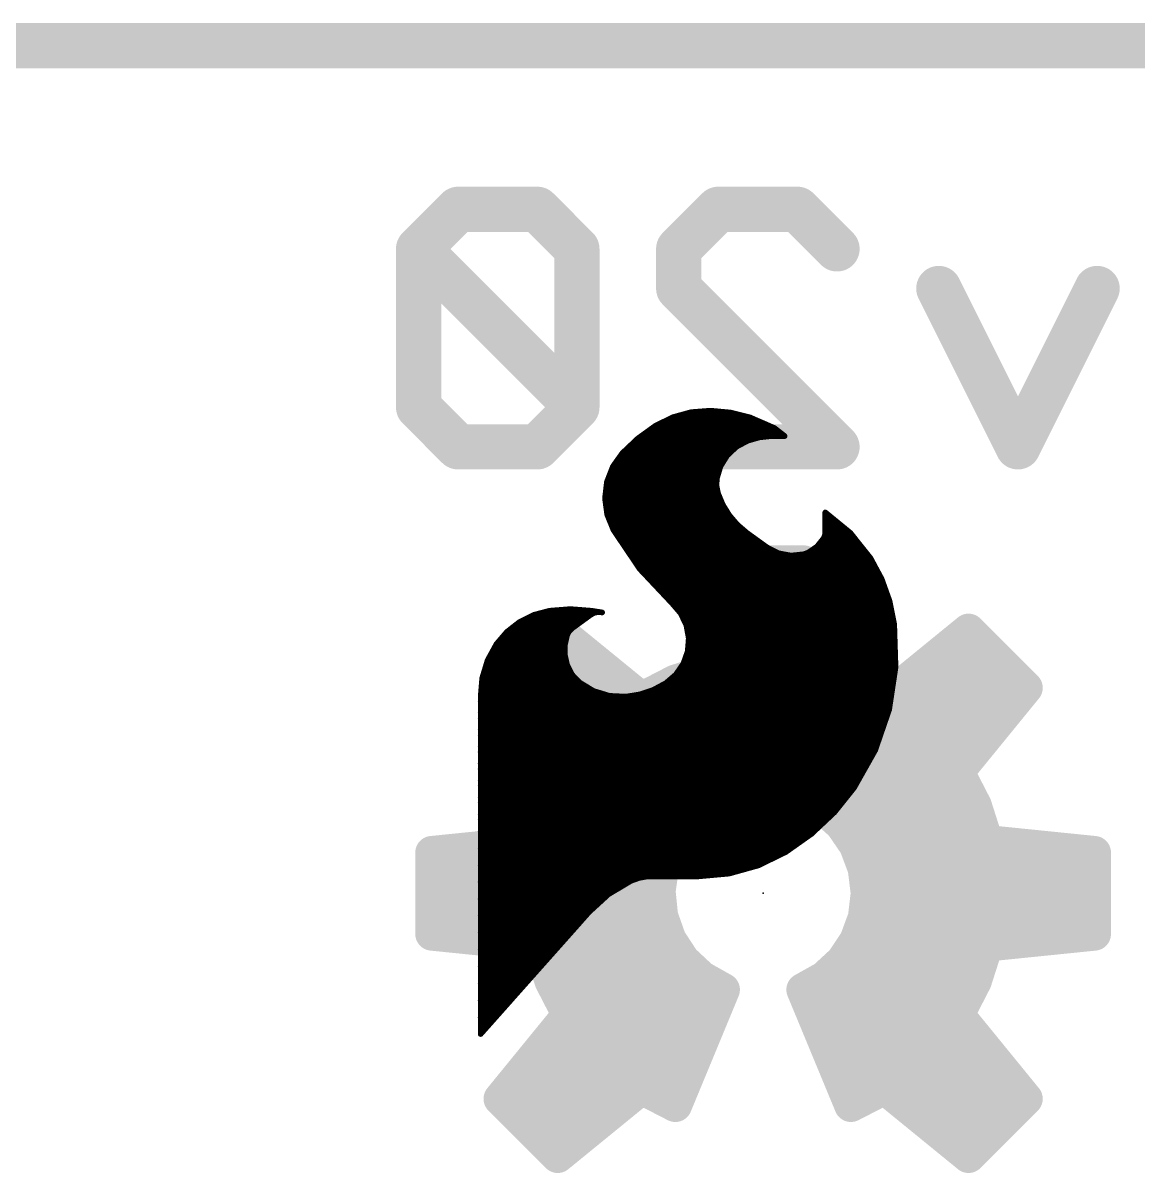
# Model space of a CAD drawing. Extents: x -31 to 86, y -14 to 53.
# Drawn here: x 48.43 to 53.44, y 25.41 to 30.58 of the extents above; entities that cross this region are included whole.
import ezdxf

# ---------------------------------------------------------------- set-up
doc = ezdxf.new("R2010")
doc.units = 0
for name, color, linetype in [('16', 132, 'CONTINUOUS'), ('20', 53, 'CONTINUOUS'), ('21', 41, 'CONTINUOUS'), ('22', 40, 'CONTINUOUS'), ('23', 53, 'CONTINUOUS'), ('24', 53, 'CONTINUOUS')]:
    doc.layers.add(name, color=color, linetype=linetype)

msp = doc.modelspace()

# ---------------------------------------------------------------- linework, layer by layer
at = {"layer": '16', "const_width": 0.2032}
for points in [[(50.3814, 29.7443), (50.2035, 29.5664)], [(50.7374, 29.7443), (50.3814, 29.7443)], [(50.9153, 29.5664), (50.7374, 29.7443)], [(51.3729, 29.5664), (51.5508, 29.7443)], [(51.5508, 29.7443), (51.9068, 29.7443)], [(51.9068, 29.7443), (52.0847, 29.5664)], [(50.2035, 29.5664), (50.2035, 28.8545)], [(50.9153, 28.8545), (50.2035, 29.5664)], [(50.9153, 28.8545), (50.9153, 29.5664)], [(51.3729, 29.3884), (51.3729, 29.5664)], [(52.0847, 28.6766), (51.3729, 29.3884)], [(52.8982, 28.6766), (52.5423, 29.3884)], [(53.2541, 29.3884), (52.8982, 28.6766)], [(50.2035, 28.8545), (50.3814, 28.6766)], [(50.7374, 28.6766), (50.9153, 28.8545)], [(50.3814, 28.6766), (50.7374, 28.6766)], [(51.3729, 28.6766), (52.0847, 28.6766)]]:
    msp.add_lwpolyline(points, dxfattribs=at)
at = {"layer": '16', "const_width": 0.1016}
for points in [[(50.3814, 29.7951, 1), (50.3814, 29.6935)], [(50.4174, 29.7084, 1), (50.3455, 29.7802)], [(50.7733, 29.7802, 1), (50.7014, 29.7084)], [(50.7374, 29.6935, 1), (50.7374, 29.7951)], [(51.5508, 29.7951, 1), (51.5508, 29.6935)], [(51.5868, 29.7084, 1), (51.5149, 29.7802)], [(51.9427, 29.7802, 1), (51.8708, 29.7084)], [(51.9068, 29.6935, 1), (51.9068, 29.7951)], [(50.2543, 29.5664, 1), (50.1527, 29.5664)], [(50.2394, 29.6023, 1), (50.1676, 29.5304)], [(50.9661, 29.5664, 1), (50.8645, 29.5664)], [(51.4237, 29.5664, 1), (51.3221, 29.5664)], [(50.1676, 29.6023, 1), (50.2394, 29.5304)], [(50.8794, 29.5304, 1), (50.9512, 29.6023)], [(51.337, 29.6023, 1), (51.4088, 29.5304)], [(52.0488, 29.5304, 1), (52.1206, 29.6023)], [(51.4088, 29.4243, 1), (51.337, 29.3525)], [(52.5877, 29.4111, 1), (52.4969, 29.3657)], [(53.2995, 29.3657, 1), (53.2087, 29.4111)], [(51.3221, 29.3884, 1), (51.4237, 29.3884)], [(50.2394, 28.8905, 1), (50.1676, 28.8186)], [(50.9512, 28.8186, 1), (50.8794, 28.8905)], [(50.1527, 28.8545, 1), (50.2543, 28.8545)], [(50.8645, 28.8545, 1), (50.9661, 28.8545)], [(50.8794, 28.8186, 1), (50.9512, 28.8905)], [(50.3814, 28.7274, 1), (50.3814, 28.6258)], [(50.3455, 28.6407, 1), (50.4174, 28.7125)], [(50.7014, 28.7125, 1), (50.7733, 28.6407)], [(50.7374, 28.6258, 1), (50.7374, 28.7274)], [(51.3729, 28.7274, 1), (51.3729, 28.6258)], [(52.0488, 28.6407, 1), (52.1206, 28.7125)], [(52.0847, 28.6258, 1), (52.0847, 28.7274)], [(52.8528, 28.6993, 1), (52.9436, 28.6539)], [(52.8528, 28.6539, 1), (52.9436, 28.6993)]]:
    msp.add_lwpolyline(points, format="xyb", dxfattribs=at)
at = {"layer": '20', "const_width": 0.2032}
msp.add_lwpolyline([(2.54, 30.48), (59.69, 30.48)], dxfattribs=at)
at = {"layer": '21', "const_width": 0.0254}
for points in [[(51.4294, 28.8326), (51.3454, 28.8094)], [(51.4165, 28.829), (51.6129, 28.829)], [(51.5163, 28.8392), (51.4294, 28.8326)], [(51.6063, 28.8307), (51.5163, 28.8392)], [(51.6941, 28.8087), (51.6063, 28.8307)], [(51.3454, 28.8094), (51.2674, 28.7706)], [(51.2827, 28.7782), (51.7642, 28.7782)], [(51.3337, 28.8036), (51.7056, 28.8036)], [(51.717, 28.7985), (51.6941, 28.8087)], [(51.7526, 28.7833), (51.717, 28.7985)], [(51.803, 28.7612), (51.7526, 28.7833)], [(51.2674, 28.7706), (51.1897, 28.7146)], [(51.2075, 28.7274), (51.8465, 28.7274)], [(51.2427, 28.7528), (51.8139, 28.7528)], [(51.7352, 28.719), (51.7881, 28.7249)], [(51.7881, 28.7249), (51.8491, 28.7249)], [(51.8465, 28.7274), (51.803, 28.7612)], [(51.849, 28.7249), (51.8465, 28.7274)], [(51.8491, 28.7249), (51.849, 28.7249)], [(51.1897, 28.7146), (51.1201, 28.6487)], [(51.1496, 28.6766), (51.6322, 28.6766)], [(51.1764, 28.702), (51.6793, 28.702)], [(51.5912, 28.6383), (51.6332, 28.6775)], [(51.6332, 28.6775), (51.684, 28.7045)], [(51.684, 28.7045), (51.7352, 28.719)], [(51.1201, 28.6487), (51.077, 28.5883)], [(51.1037, 28.6258), (51.5835, 28.6258)], [(51.1227, 28.6512), (51.6051, 28.6512)], [(51.5609, 28.5894), (51.5912, 28.6383)], [(51.077, 28.5883), (51.0502, 28.5191)], [(51.0718, 28.575), (51.5565, 28.575)], [(51.0856, 28.6004), (51.5677, 28.6004)], [(51.5443, 28.5344), (51.5609, 28.5894)], [(51.0502, 28.5191), (51.0416, 28.4454)], [(51.0522, 28.5242), (51.5439, 28.5242)], [(51.062, 28.5496), (51.5489, 28.5496)], [(51.5429, 28.501), (51.5443, 28.5344)], [(51.0449, 28.4734), (51.5484, 28.4734)], [(51.0478, 28.4988), (51.5433, 28.4988)], [(51.5494, 28.4683), (51.5429, 28.501)], [(51.5709, 28.4168), (51.5494, 28.4683)], [(51.0416, 28.4454), (51.0515, 28.3719)], [(51.0419, 28.448), (51.5579, 28.448)], [(51.0447, 28.4226), (51.5685, 28.4226)], [(51.6002, 28.3693), (51.5709, 28.4168)], [(51.0481, 28.3972), (51.583, 28.3972)], [(51.0515, 28.3719), (51.0795, 28.3032)], [(51.0516, 28.3718), (51.5987, 28.3718)], [(51.6365, 28.3269), (51.6002, 28.3693)], [(52.1446, 28.2899), (52.032, 28.382)], [(52.032, 28.382), (52.032, 28.2931)], [(52.032, 28.3718), (52.0445, 28.3718)], [(51.0619, 28.3464), (51.6198, 28.3464)], [(51.0723, 28.321), (51.6434, 28.321)], [(51.6789, 28.2905), (51.6365, 28.3269)], [(52.032, 28.3464), (52.0755, 28.3464)], [(52.032, 28.321), (52.1066, 28.321)], [(51.0795, 28.3032), (51.1981, 28.1274)], [(51.0846, 28.2956), (51.673, 28.2956)], [(51.1018, 28.2702), (51.707, 28.2702)], [(51.7703, 28.2245), (51.6789, 28.2905)], [(52.0243, 28.2651), (51.9947, 28.2284)], [(52.03, 28.2786), (52.0243, 28.2651)], [(52.0265, 28.2702), (52.1603, 28.2702)], [(52.032, 28.2931), (52.03, 28.2786)], [(52.032, 28.2956), (52.1376, 28.2956)], [(52.2352, 28.1762), (52.1446, 28.2899)], [(51.1189, 28.2448), (51.7422, 28.2448)], [(51.136, 28.2194), (51.7803, 28.2194)], [(51.8216, 28.1983), (51.7703, 28.2245)], [(51.9947, 28.2284), (51.9558, 28.2016)], [(51.9816, 28.2194), (52.2008, 28.2194)], [(52.0079, 28.2448), (52.1805, 28.2448)], [(51.1532, 28.194), (51.8449, 28.194)], [(51.1703, 28.1686), (52.2393, 28.1686)], [(51.8782, 28.1879), (51.8216, 28.1983)], [(51.9354, 28.194), (51.8782, 28.1879)], [(51.9558, 28.2016), (51.9354, 28.194)], [(51.9354, 28.194), (52.221, 28.194)], [(52.2853, 28.0828), (52.2352, 28.1762)], [(51.1874, 28.1432), (52.2529, 28.1432)], [(51.1981, 28.1274), (51.3436, 27.973)], [(51.2071, 28.1178), (52.2666, 28.1178)], [(51.2311, 28.0924), (52.2802, 28.0924)], [(51.255, 28.067), (52.291, 28.067)], [(52.3211, 27.983), (52.2853, 28.0828)], [(51.2789, 28.0416), (52.3001, 28.0416)], [(51.3029, 28.0162), (52.3092, 28.0162)], [(51.3268, 27.9908), (52.3183, 27.9908)], [(51.3436, 27.973), (51.3819, 27.9281)], [(51.3501, 27.9654), (52.3246, 27.9654)], [(52.3418, 27.879), (52.3211, 27.983)], [(50.7225, 27.9216), (50.6577, 27.8895)], [(50.7084, 27.9146), (50.9674, 27.9146)], [(50.7924, 27.94), (50.7225, 27.9216)], [(50.8864, 27.9474), (50.7924, 27.94)], [(50.7924, 27.94), (50.9804, 27.94)], [(50.9804, 27.94), (50.8864, 27.9474)], [(50.894, 27.8613), (50.9779, 27.9222)], [(50.9779, 27.9222), (50.9936, 27.9306)], [(51.0287, 27.9324), (50.9804, 27.94)], [(50.9936, 27.9306), (51.011, 27.9341)], [(51.011, 27.9341), (51.0287, 27.9324)], [(51.3717, 27.94), (52.3297, 27.94)], [(51.3819, 27.9281), (51.4074, 27.8748)], [(51.3884, 27.9146), (52.3347, 27.9146)], [(50.6577, 27.8895), (50.6007, 27.8451)], [(50.6247, 27.8638), (50.8974, 27.8638)], [(50.6573, 27.8892), (50.9324, 27.8892)], [(50.8712, 27.8308), (50.8802, 27.8479)], [(50.8802, 27.8479), (50.894, 27.8613)], [(51.4005, 27.8892), (52.3398, 27.8892)], [(51.4074, 27.8748), (51.4181, 27.8167)], [(51.4094, 27.8638), (52.3423, 27.8638)], [(52.3478, 27.6862), (52.3418, 27.879)], [(50.6007, 27.8451), (50.5537, 27.7901)], [(50.5733, 27.813), (50.8672, 27.813)], [(50.595, 27.8384), (50.8752, 27.8384)], [(50.8613, 27.7863), (50.8712, 27.8308)], [(51.4181, 27.8167), (51.4135, 27.7578)], [(51.4141, 27.8384), (52.3431, 27.8384)], [(51.4179, 27.813), (52.3439, 27.813)], [(50.5537, 27.7901), (50.5136, 27.7169)], [(50.5384, 27.7622), (50.8613, 27.7622)], [(50.5523, 27.7876), (50.8616, 27.7876)], [(50.8613, 27.7407), (50.8613, 27.7863)], [(51.4135, 27.7578), (51.3939, 27.7021)], [(51.4139, 27.7622), (52.3455, 27.7622)], [(51.4159, 27.7876), (52.3447, 27.7876)], [(50.5136, 27.7169), (50.4896, 27.637)], [(50.5119, 27.7114), (50.8678, 27.7114)], [(50.5245, 27.7368), (50.8621, 27.7368)], [(50.8712, 27.6962), (50.8613, 27.7407)], [(50.8934, 27.6528), (50.8712, 27.6962)], [(51.3939, 27.7021), (51.3605, 27.6534)], [(51.3972, 27.7114), (52.347, 27.7114)], [(51.4061, 27.7368), (52.3463, 27.7368)], [(50.4966, 27.6606), (50.8894, 27.6606)], [(50.5043, 27.686), (50.8764, 27.686)], [(50.9271, 27.6174), (50.8934, 27.6528)], [(51.3605, 27.6534), (51.3157, 27.6149)], [(51.3655, 27.6606), (52.344, 27.6606)], [(51.3829, 27.686), (52.3478, 27.686)], [(52.319, 27.4955), (52.3478, 27.6862)], [(50.4896, 27.637), (50.4826, 27.5539)], [(50.4873, 27.6098), (50.9397, 27.6098)], [(50.4894, 27.6352), (50.9102, 27.6352)], [(50.9905, 27.5792), (50.9271, 27.6174)], [(51.3157, 27.6149), (51.2593, 27.5845)], [(51.3062, 27.6098), (52.3363, 27.6098)], [(51.3394, 27.6352), (52.3401, 27.6352)], [(50.4826, 27.5539), (50.4826, 26.0375)], [(50.483, 27.559), (51.0567, 27.559)], [(50.4852, 27.5844), (50.9819, 27.5844)], [(51.0613, 27.5576), (50.9905, 27.5792)], [(51.1353, 27.5539), (51.0613, 27.5576)], [(51.1986, 27.564), (51.1353, 27.5539)], [(51.1673, 27.559), (52.3286, 27.559)], [(51.2593, 27.5845), (51.1986, 27.564)], [(51.259, 27.5844), (52.3324, 27.5844)], [(50.4826, 27.5336), (52.3247, 27.5336)], [(50.4826, 27.5082), (52.3209, 27.5082)], [(52.2562, 27.3131), (52.319, 27.4955)], [(50.4826, 27.4828), (52.3146, 27.4828)], [(50.4826, 27.4574), (52.3059, 27.4574)], [(50.4826, 27.432), (52.2971, 27.432)], [(50.4826, 27.4066), (52.2884, 27.4066)], [(50.4826, 27.3812), (52.2796, 27.3812)], [(50.4826, 27.3558), (52.2709, 27.3558)], [(50.4826, 27.3304), (52.2621, 27.3304)], [(50.4826, 27.305), (52.2516, 27.305)], [(50.4826, 27.2796), (52.2373, 27.2796)], [(52.1615, 27.145), (52.2562, 27.3131)], [(50.4826, 27.2542), (52.223, 27.2542)], [(50.4826, 27.2288), (52.2087, 27.2288)], [(50.4826, 27.2034), (52.1944, 27.2034)], [(50.4826, 27.178), (52.1801, 27.178)], [(50.4826, 27.1526), (52.1658, 27.1526)], [(50.4826, 27.1272), (52.1473, 27.1272)], [(52.0731, 27.0343), (52.1615, 27.145)], [(50.4826, 27.1018), (52.127, 27.1018)], [(50.4826, 27.0764), (52.1067, 27.0764)], [(50.4826, 27.051), (52.0864, 27.051)], [(50.4826, 27.0256), (52.0638, 27.0256)], [(51.9699, 26.9371), (52.0731, 27.0343)], [(50.4826, 27.0002), (52.0369, 27.0002)], [(50.4826, 26.9748), (52.0099, 26.9748)], [(50.4826, 26.9494), (51.983, 26.9494)], [(50.4826, 26.924), (51.9514, 26.924)], [(51.8542, 26.8554), (51.9699, 26.9371)], [(50.4826, 26.8986), (51.9154, 26.8986)], [(50.4826, 26.8732), (51.8794, 26.8732)], [(50.4826, 26.8478), (51.8386, 26.8478)], [(50.4826, 26.8224), (51.7865, 26.8224)], [(51.7312, 26.7954), (51.8542, 26.8554)], [(50.4826, 26.797), (51.7344, 26.797)], [(50.4826, 26.7716), (51.6459, 26.7716)], [(51.5993, 26.7586), (51.7312, 26.7954)], [(50.4826, 26.7462), (51.463, 26.7462)], [(50.4826, 26.7208), (51.1496, 26.7208)], [(51.057, 26.6657), (51.1582, 26.7259)], [(51.1582, 26.7259), (51.1954, 26.7394)], [(51.1954, 26.7394), (51.2344, 26.7462)], [(51.2344, 26.7462), (51.463, 26.7462)], [(51.463, 26.7462), (51.5993, 26.7586)], [(50.4826, 26.6954), (51.1069, 26.6954)], [(50.4826, 26.67), (51.0642, 26.67)], [(50.9702, 26.5862), (51.057, 26.6657)], [(50.4826, 26.6446), (51.0339, 26.6446)], [(50.4826, 26.6192), (51.0062, 26.6192)], [(50.4826, 26.5938), (50.9785, 26.5938)], [(50.4826, 26.0375), (50.9702, 26.5862)], [(50.4826, 26.5684), (50.9544, 26.5684)], [(50.4826, 26.543), (50.9318, 26.543)], [(50.4826, 26.5176), (50.9092, 26.5176)], [(50.4826, 26.4922), (50.8867, 26.4922)], [(50.4826, 26.4668), (50.8641, 26.4668)], [(50.4826, 26.4414), (50.8415, 26.4414)], [(50.4826, 26.416), (50.819, 26.416)], [(50.4826, 26.3906), (50.7964, 26.3906)], [(50.4826, 26.3652), (50.7738, 26.3652)], [(50.4826, 26.3398), (50.7512, 26.3398)], [(50.4826, 26.3144), (50.7287, 26.3144)], [(50.4826, 26.289), (50.7061, 26.289)], [(50.4826, 26.2636), (50.6835, 26.2636)], [(50.4826, 26.2382), (50.6609, 26.2382)], [(50.4826, 26.2128), (50.6384, 26.2128)], [(50.4826, 26.1874), (50.6158, 26.1874)], [(50.4826, 26.162), (50.5932, 26.162)], [(50.4826, 26.1366), (50.5707, 26.1366)], [(50.4826, 26.1112), (50.5481, 26.1112)], [(50.4826, 26.0858), (50.5255, 26.0858)], [(50.4826, 26.0604), (50.5029, 26.0604)]]:
    msp.add_lwpolyline(points, dxfattribs=at)
at = {"layer": '21', "const_width": 0.0127}
for points in [[(51.4165, 28.8354, 1), (51.4165, 28.8226)], [(51.4289, 28.8389, 1), (51.4299, 28.8262)], [(51.4311, 28.8265, 1), (51.4277, 28.8387)], [(51.5169, 28.8455, 1), (51.5157, 28.8329)], [(51.5168, 28.8329, 1), (51.5158, 28.8455)], [(51.6079, 28.8368, 1), (51.6048, 28.8245)], [(51.6057, 28.8243, 1), (51.607, 28.837)], [(51.6129, 28.8226, 1), (51.6129, 28.8354)], [(51.2827, 28.7846, 1), (51.2827, 28.7719)], [(51.3337, 28.81, 1), (51.3337, 28.7973)], [(51.3437, 28.8155, 1), (51.3471, 28.8033)], [(51.3482, 28.8037, 1), (51.3426, 28.8151)], [(51.6967, 28.8145, 1), (51.6915, 28.8029)], [(51.6926, 28.8025, 1), (51.6956, 28.8149)], [(51.7056, 28.7973, 1), (51.7056, 28.81)], [(51.7195, 28.8043, 1), (51.7145, 28.7927)], [(51.7144, 28.7927, 1), (51.7196, 28.8043)], [(51.7551, 28.7891, 1), (51.7501, 28.7775)], [(51.7501, 28.7775, 1), (51.7551, 28.7891)], [(51.7642, 28.7719, 1), (51.7642, 28.7846)], [(51.2075, 28.7338, 1), (51.2075, 28.7211)], [(51.2427, 28.7592, 1), (51.2427, 28.7464)], [(51.2646, 28.7763, 1), (51.2702, 28.7649)], [(51.2711, 28.7654, 1), (51.2637, 28.7758)], [(51.7881, 28.7313, 1), (51.7881, 28.7186)], [(51.7888, 28.7186, 1), (51.7874, 28.7312)], [(51.8069, 28.7662, 1), (51.7991, 28.7562)], [(51.8005, 28.7554, 1), (51.8056, 28.767)], [(51.8139, 28.7464, 1), (51.8139, 28.7592)], [(51.851, 28.7319, 1), (51.842, 28.7229)], [(51.8426, 28.7224, 1), (51.8504, 28.7324)], [(51.849, 28.7313, 1), (51.849, 28.7186)], [(51.8465, 28.7211, 1), (51.8465, 28.7338)], [(51.8491, 28.7186, 1), (51.8491, 28.7313)], [(51.8491, 28.7186, 1), (51.8491, 28.7313)], [(51.1496, 28.683, 1), (51.1496, 28.6702)], [(51.1764, 28.7084, 1), (51.1764, 28.6957)], [(51.186, 28.7197, 1), (51.1934, 28.7094)], [(51.1941, 28.7099, 1), (51.1853, 28.7192)], [(51.6303, 28.6831, 1), (51.6362, 28.6719)], [(51.6376, 28.6729, 1), (51.6289, 28.6822)], [(51.6322, 28.6702, 1), (51.6322, 28.683)], [(51.6823, 28.7106, 1), (51.6857, 28.6984)], [(51.6793, 28.6957, 1), (51.6793, 28.7084)], [(51.687, 28.6989, 1), (51.681, 28.7101)], [(51.7345, 28.7253, 1), (51.7359, 28.7127)], [(51.7369, 28.7129, 1), (51.7335, 28.7251)], [(51.8445, 28.7204, 1), (51.8535, 28.7294)], [(51.1037, 28.6322, 1), (51.1037, 28.6195)], [(51.1157, 28.6533, 1), (51.1245, 28.6441)], [(51.1253, 28.645, 1), (51.1149, 28.6524)], [(51.1227, 28.6576, 1), (51.1227, 28.6449)], [(51.5835, 28.6195, 1), (51.5835, 28.6322)], [(51.5869, 28.6429, 1), (51.5956, 28.6336)], [(51.5966, 28.6349, 1), (51.5858, 28.6416)], [(51.6051, 28.6449, 1), (51.6051, 28.6576)], [(51.0718, 28.5814, 1), (51.0718, 28.5687)], [(51.0718, 28.592, 1), (51.0821, 28.5846)], [(51.0829, 28.586, 1), (51.071, 28.5906)], [(51.0856, 28.6068, 1), (51.0856, 28.594)], [(51.5555, 28.5928, 1), (51.5663, 28.5861)], [(51.567, 28.5876, 1), (51.5548, 28.5913)], [(51.5565, 28.5687, 1), (51.5565, 28.5814)], [(51.5677, 28.594, 1), (51.5677, 28.6068)], [(51.0565, 28.5184, 1), (51.0439, 28.5199)], [(51.0522, 28.5306, 1), (51.0522, 28.5178)], [(51.062, 28.556, 1), (51.062, 28.5433)], [(51.5506, 28.5341, 1), (51.538, 28.5347)], [(51.5382, 28.5362, 1), (51.5504, 28.5326)], [(51.5439, 28.5178, 1), (51.5439, 28.5306)], [(51.5489, 28.5433, 1), (51.5489, 28.556)], [(51.0449, 28.4798, 1), (51.0449, 28.4671)], [(51.0478, 28.5052, 1), (51.0478, 28.4925)], [(51.0443, 28.5214, 1), (51.0562, 28.5168)], [(51.5365, 28.5013, 1), (51.5492, 28.5008)], [(51.5491, 28.5023, 1), (51.5367, 28.4998)], [(51.5553, 28.4707, 1), (51.5435, 28.4659)], [(51.5433, 28.4925, 1), (51.5433, 28.5052)], [(51.5484, 28.4671, 1), (51.5484, 28.4798)], [(51.0479, 28.4463, 1), (51.0353, 28.4446)], [(51.0353, 28.4462, 1), (51.0479, 28.4447)], [(51.0419, 28.4544, 1), (51.0419, 28.4416)], [(51.0447, 28.429, 1), (51.0447, 28.4163)], [(51.5432, 28.4671, 1), (51.5556, 28.4695)], [(51.5579, 28.4416, 1), (51.5579, 28.4544)], [(51.5763, 28.4201, 1), (51.5655, 28.4135)], [(51.5685, 28.4163, 1), (51.5685, 28.429)], [(51.0481, 28.4036, 1), (51.0481, 28.3909)], [(51.0574, 28.3743, 1), (51.0457, 28.3695)], [(51.0516, 28.3782, 1), (51.0516, 28.3654)], [(51.0452, 28.3711, 1), (51.0578, 28.3728)], [(51.565, 28.4143, 1), (51.5767, 28.4192)], [(51.583, 28.3909, 1), (51.583, 28.4036)], [(51.605, 28.3734, 1), (51.5954, 28.3652)], [(51.5948, 28.366, 1), (51.6056, 28.3726)], [(51.5987, 28.3654, 1), (51.5987, 28.3782)], [(52.032, 28.3782, 1), (52.032, 28.3654)], [(52.036, 28.3869, 1), (52.028, 28.3771)], [(52.0384, 28.382, 1), (52.0257, 28.382)], [(52.0445, 28.3654, 1), (52.0445, 28.3782)], [(51.0619, 28.3528, 1), (51.0619, 28.3401)], [(51.0723, 28.3274, 1), (51.0723, 28.3147)], [(51.6198, 28.3401, 1), (51.6198, 28.3528)], [(51.6407, 28.3317, 1), (51.6324, 28.3221)], [(51.6317, 28.3228, 1), (51.6414, 28.331)], [(51.6434, 28.3147, 1), (51.6434, 28.3274)], [(52.032, 28.3528, 1), (52.032, 28.3401)], [(52.032, 28.3274, 1), (52.032, 28.3147)], [(52.0755, 28.3401, 1), (52.0755, 28.3528)], [(52.1066, 28.3147, 1), (52.1066, 28.3274)], [(51.0848, 28.3068, 1), (51.0742, 28.2996)], [(51.0736, 28.3008, 1), (51.0854, 28.3056)], [(51.0846, 28.302, 1), (51.0846, 28.2892)], [(51.1018, 28.2766, 1), (51.1018, 28.2639)], [(51.6826, 28.2956, 1), (51.6752, 28.2854)], [(51.673, 28.2892, 1), (51.673, 28.302)], [(51.6748, 28.2857, 1), (51.683, 28.2953)], [(51.707, 28.2639, 1), (51.707, 28.2766)], [(52.0185, 28.2676, 1), (52.0301, 28.2626)], [(52.0292, 28.2611, 1), (52.0194, 28.2691)], [(52.0265, 28.2766, 1), (52.0265, 28.2639)], [(52.0237, 28.2794, 1), (52.0363, 28.2777)], [(52.0359, 28.2761, 1), (52.0242, 28.2811)], [(52.032, 28.302, 1), (52.032, 28.2892)], [(52.0383, 28.2922, 1), (52.0257, 28.294)], [(52.0257, 28.2931, 1), (52.0384, 28.2931)], [(52.1376, 28.2892, 1), (52.1376, 28.302)], [(52.1495, 28.2939, 1), (52.1396, 28.286)], [(52.1405, 28.285, 1), (52.1486, 28.2948)], [(52.1603, 28.2639, 1), (52.1603, 28.2766)], [(51.1189, 28.2512, 1), (51.1189, 28.2385)], [(51.136, 28.2258, 1), (51.136, 28.213)], [(51.7422, 28.2385, 1), (51.7422, 28.2512)], [(51.7732, 28.2302, 1), (51.7674, 28.2188)], [(51.7666, 28.2194, 1), (51.774, 28.2296)], [(51.7803, 28.213, 1), (51.7803, 28.2258)], [(51.9816, 28.2258, 1), (51.9816, 28.213)], [(51.9897, 28.2324, 1), (51.9996, 28.2244)], [(51.9983, 28.2231, 1), (51.9911, 28.2336)], [(52.0079, 28.2512, 1), (52.0079, 28.2385)], [(52.1805, 28.2385, 1), (52.1805, 28.2512)], [(52.2008, 28.213, 1), (52.2008, 28.2258)], [(51.1532, 28.2004, 1), (51.1532, 28.1877)], [(51.1703, 28.175, 1), (51.1703, 28.1623)], [(51.8227, 28.2046, 1), (51.8204, 28.1921)], [(51.8187, 28.1927, 1), (51.8245, 28.204)], [(51.8449, 28.1877, 1), (51.8449, 28.2004)], [(51.8775, 28.1942, 1), (51.8788, 28.1815)], [(51.877, 28.1816, 1), (51.8793, 28.1941)], [(51.9354, 28.2004, 1), (51.9354, 28.1877)], [(51.9332, 28.2, 1), (51.9376, 28.188)], [(51.9361, 28.1877, 1), (51.9347, 28.2003)], [(51.9522, 28.2068, 1), (51.9594, 28.1964)], [(51.958, 28.1956, 1), (51.9536, 28.2076)], [(52.221, 28.1877, 1), (52.221, 28.2004)], [(52.2408, 28.1792, 1), (52.2296, 28.1732)], [(52.2302, 28.1722, 1), (52.2402, 28.1802)], [(52.2393, 28.1623, 1), (52.2393, 28.175)], [(51.1874, 28.1496, 1), (51.1874, 28.1368)], [(51.2027, 28.1317, 1), (51.1935, 28.123)], [(51.1929, 28.1238, 1), (51.2034, 28.1309)], [(51.2071, 28.1242, 1), (51.2071, 28.1115)], [(52.2529, 28.1368, 1), (52.2529, 28.1496)], [(52.2666, 28.1115, 1), (52.2666, 28.1242)], [(51.2311, 28.0988, 1), (51.2311, 28.0861)], [(51.255, 28.0734, 1), (51.255, 28.0606)], [(52.2913, 28.0849, 1), (52.2794, 28.0806)], [(52.2797, 28.0798, 1), (52.2909, 28.0858)], [(52.2802, 28.0861, 1), (52.2802, 28.0988)], [(52.291, 28.0606, 1), (52.291, 28.0734)], [(51.2789, 28.048, 1), (51.2789, 28.0353)], [(51.3029, 28.0226, 1), (51.3029, 28.0099)], [(52.3001, 28.0353, 1), (52.3001, 28.048)], [(52.3092, 28.0099, 1), (52.3092, 28.0226)], [(51.3268, 27.9972, 1), (51.3268, 27.9844)], [(51.3484, 27.9771, 1), (51.3388, 27.9689)], [(51.339, 27.9686, 1), (51.3482, 27.9774)], [(51.3501, 27.9718, 1), (51.3501, 27.9591)], [(52.3274, 27.9842, 1), (52.3149, 27.9817)], [(52.3152, 27.9808, 1), (52.3271, 27.9851)], [(52.3183, 27.9844, 1), (52.3183, 27.9972)], [(52.3246, 27.9591, 1), (52.3246, 27.9718)], [(50.7084, 27.921, 1), (50.7084, 27.9082)], [(50.7209, 27.9277, 1), (50.7241, 27.9154)], [(50.7253, 27.9159, 1), (50.7197, 27.9273)], [(50.7919, 27.9463, 1), (50.7929, 27.9337)], [(50.7924, 27.9464, 1), (50.7924, 27.9337)], [(50.794, 27.9339, 1), (50.7908, 27.9461)], [(50.8869, 27.9537, 1), (50.8859, 27.941)], [(50.8869, 27.941, 1), (50.8859, 27.9537)], [(50.9674, 27.9082, 1), (50.9674, 27.921)], [(50.9749, 27.9278, 1), (50.9809, 27.9166)], [(50.9814, 27.9463, 1), (50.9794, 27.9337)], [(50.9816, 27.9171, 1), (50.9742, 27.9273)], [(50.9799, 27.9337, 1), (50.9809, 27.9463)], [(50.9804, 27.9337, 1), (50.9804, 27.9464)], [(50.9923, 27.9368, 1), (50.9948, 27.9244)], [(50.9966, 27.925, 1), (50.9906, 27.9362)], [(51.0116, 27.9404, 1), (51.0104, 27.9278)], [(51.0123, 27.9279, 1), (51.0097, 27.9403)], [(51.0277, 27.9261, 1), (51.0297, 27.9387)], [(51.0281, 27.9261, 1), (51.0293, 27.9387)], [(51.3717, 27.9464, 1), (51.3717, 27.9337)], [(51.3877, 27.9308, 1), (51.3762, 27.9253)], [(51.3771, 27.9239, 1), (51.3868, 27.9322)], [(51.3884, 27.921, 1), (51.3884, 27.9082)], [(52.3297, 27.9337, 1), (52.3297, 27.9464)], [(52.3347, 27.9082, 1), (52.3347, 27.921)], [(50.6247, 27.8702, 1), (50.6247, 27.8575)], [(50.6573, 27.8956, 1), (50.6573, 27.8829)], [(50.6549, 27.8952, 1), (50.6605, 27.8838)], [(50.6616, 27.8845, 1), (50.6538, 27.8945)], [(50.8858, 27.8449, 1), (50.8746, 27.8508)], [(50.8903, 27.8664, 1), (50.8977, 27.8562)], [(50.8984, 27.8568, 1), (50.8896, 27.8658)], [(50.8974, 27.8575, 1), (50.8974, 27.8702)], [(50.9324, 27.8829, 1), (50.9324, 27.8956)], [(51.4005, 27.8956, 1), (51.4005, 27.8829)], [(51.4136, 27.8759, 1), (51.4011, 27.8736)], [(51.4016, 27.872, 1), (51.4131, 27.8775)], [(51.4094, 27.8702, 1), (51.4094, 27.8575)], [(52.3481, 27.8792, 1), (52.3355, 27.8788)], [(52.3356, 27.8778, 1), (52.348, 27.8802)], [(52.3398, 27.8829, 1), (52.3398, 27.8956)], [(52.3423, 27.8575, 1), (52.3423, 27.8702)], [(50.5733, 27.8194, 1), (50.5733, 27.8067)], [(50.595, 27.8448, 1), (50.595, 27.832)], [(50.5968, 27.8501, 1), (50.6046, 27.8401)], [(50.6055, 27.841, 1), (50.5958, 27.8492)], [(50.8656, 27.8338, 1), (50.8768, 27.8278)], [(50.8774, 27.8294, 1), (50.865, 27.8322)], [(50.8672, 27.8067, 1), (50.8672, 27.8194)], [(50.8758, 27.8524, 1), (50.8846, 27.8433)], [(50.8752, 27.832, 1), (50.8752, 27.8448)], [(51.4141, 27.8448, 1), (51.4141, 27.832)], [(51.4179, 27.8194, 1), (51.4179, 27.8067)], [(51.4245, 27.8162, 1), (51.4118, 27.8172)], [(51.4119, 27.8155, 1), (51.4244, 27.8178)], [(52.3431, 27.832, 1), (52.3431, 27.8448)], [(52.3439, 27.8067, 1), (52.3439, 27.8194)], [(50.5384, 27.7686, 1), (50.5384, 27.7558)], [(50.5523, 27.794, 1), (50.5523, 27.7813)], [(50.5489, 27.7942, 1), (50.5585, 27.786)], [(50.5593, 27.787, 1), (50.5481, 27.7932)], [(50.8676, 27.7863, 1), (50.8549, 27.7863)], [(50.8551, 27.7877, 1), (50.8675, 27.7849)], [(50.8613, 27.7558, 1), (50.8613, 27.7686)], [(50.8616, 27.7813, 1), (50.8616, 27.794)], [(51.4072, 27.7583, 1), (51.4199, 27.7573)], [(51.4139, 27.7686, 1), (51.4139, 27.7558)], [(51.4195, 27.7557, 1), (51.4076, 27.7599)], [(51.4159, 27.794, 1), (51.4159, 27.7813)], [(52.3447, 27.7813, 1), (52.3447, 27.794)], [(52.3455, 27.7558, 1), (52.3455, 27.7686)], [(50.5119, 27.7178, 1), (50.5119, 27.705)], [(50.508, 27.72, 1), (50.5192, 27.7139)], [(50.5197, 27.7151, 1), (50.5075, 27.7188)], [(50.5245, 27.7432, 1), (50.5245, 27.7305)], [(50.8675, 27.7421, 1), (50.8551, 27.7393)], [(50.8549, 27.7407, 1), (50.8676, 27.7407)], [(50.8621, 27.7305, 1), (50.8621, 27.7432)], [(50.8769, 27.6991, 1), (50.8655, 27.6933)], [(50.865, 27.6948, 1), (50.8774, 27.6976)], [(50.8678, 27.705, 1), (50.8678, 27.7178)], [(51.3879, 27.7042, 1), (51.3999, 27.7)], [(51.3991, 27.6985, 1), (51.3887, 27.7057)], [(51.3972, 27.7178, 1), (51.3972, 27.705)], [(51.4061, 27.7432, 1), (51.4061, 27.7305)], [(52.3463, 27.7305, 1), (52.3463, 27.7432)], [(52.347, 27.705, 1), (52.347, 27.7178)], [(50.4966, 27.667, 1), (50.4966, 27.6543)], [(50.5043, 27.6924, 1), (50.5043, 27.6796)], [(50.8764, 27.6796, 1), (50.8764, 27.6924)], [(50.898, 27.6571, 1), (50.8888, 27.6484)], [(50.8878, 27.6499, 1), (50.8991, 27.6556)], [(50.8894, 27.6543, 1), (50.8894, 27.667)], [(51.3553, 27.6569, 1), (51.3658, 27.6498)], [(51.3647, 27.6485, 1), (51.3564, 27.6582)], [(51.3655, 27.667, 1), (51.3655, 27.6543)], [(51.3829, 27.6924, 1), (51.3829, 27.6796)], [(52.3415, 27.686, 1), (52.3542, 27.6864)], [(52.3541, 27.6852, 1), (52.3416, 27.6871)], [(52.344, 27.6543, 1), (52.344, 27.667)], [(52.3478, 27.6796, 1), (52.3478, 27.6924)], [(50.4873, 27.6162, 1), (50.4873, 27.6034)], [(50.4894, 27.6416, 1), (50.4894, 27.6288)], [(50.4959, 27.6365, 1), (50.4832, 27.6376)], [(50.4835, 27.6389, 1), (50.4956, 27.6352)], [(50.9102, 27.6288, 1), (50.9102, 27.6416)], [(50.9304, 27.6228, 1), (50.9238, 27.612)], [(50.9225, 27.613, 1), (50.9317, 27.6218)], [(50.9397, 27.6034, 1), (50.9397, 27.6162)], [(51.3062, 27.6162, 1), (51.3062, 27.6034)], [(51.3116, 27.6197, 1), (51.3198, 27.6101)], [(51.3187, 27.6093, 1), (51.3127, 27.6205)], [(51.3394, 27.6416, 1), (51.3394, 27.6288)], [(52.3363, 27.6034, 1), (52.3363, 27.6162)], [(52.3401, 27.6288, 1), (52.3401, 27.6416)], [(50.4763, 27.5544, 1), (50.4889, 27.5534)], [(50.489, 27.5539, 1), (50.4763, 27.5539)], [(50.483, 27.5654, 1), (50.483, 27.5526)], [(50.4852, 27.5908, 1), (50.4852, 27.5781)], [(50.9819, 27.5781, 1), (50.9819, 27.5908)], [(50.9924, 27.5853, 1), (50.9887, 27.5731)], [(50.9872, 27.5737, 1), (50.9938, 27.5846)], [(51.0617, 27.5639, 1), (51.061, 27.5512)], [(51.0567, 27.5526, 1), (51.0567, 27.5654)], [(51.0595, 27.5515, 1), (51.0632, 27.5636)], [(51.1343, 27.5602, 1), (51.1363, 27.5476)], [(51.135, 27.5476, 1), (51.1356, 27.5602)], [(51.1673, 27.5654, 1), (51.1673, 27.5526)], [(51.1966, 27.57, 1), (51.2006, 27.558)], [(51.1996, 27.5577, 1), (51.1976, 27.5702)], [(51.259, 27.5908, 1), (51.259, 27.5781)], [(51.2563, 27.5901, 1), (51.2623, 27.5789)], [(51.2613, 27.5785, 1), (51.2573, 27.5905)], [(52.3286, 27.5526, 1), (52.3286, 27.5654)], [(52.3324, 27.5781, 1), (52.3324, 27.5908)], [(50.4826, 27.54, 1), (50.4826, 27.5272)], [(50.4826, 27.5146, 1), (50.4826, 27.5019)], [(52.3127, 27.4964, 1), (52.3253, 27.4945)], [(52.325, 27.4934, 1), (52.313, 27.4975)], [(52.3209, 27.5019, 1), (52.3209, 27.5146)], [(52.3247, 27.5272, 1), (52.3247, 27.54)], [(50.4826, 27.4892, 1), (50.4826, 27.4764)], [(50.4826, 27.4638, 1), (50.4826, 27.451)], [(52.3059, 27.451, 1), (52.3059, 27.4638)], [(52.3146, 27.4764, 1), (52.3146, 27.4892)], [(50.4826, 27.4384, 1), (50.4826, 27.4257)], [(50.4826, 27.413, 1), (50.4826, 27.4002)], [(50.4826, 27.3876, 1), (50.4826, 27.3748)], [(52.2796, 27.3748, 1), (52.2796, 27.3876)], [(52.2884, 27.4002, 1), (52.2884, 27.413)], [(52.2971, 27.4257, 1), (52.2971, 27.4384)], [(50.4826, 27.3622, 1), (50.4826, 27.3495)], [(50.4826, 27.3368, 1), (50.4826, 27.324)], [(52.2621, 27.324, 1), (52.2621, 27.3368)], [(52.2709, 27.3495, 1), (52.2709, 27.3622)], [(50.4826, 27.3114, 1), (50.4826, 27.2986)], [(50.4826, 27.286, 1), (50.4826, 27.2733)], [(52.2373, 27.2733, 1), (52.2373, 27.286)], [(52.2502, 27.3151, 1), (52.2622, 27.311)], [(52.2617, 27.31, 1), (52.2506, 27.3162)], [(52.2516, 27.2986, 1), (52.2516, 27.3114)], [(50.4826, 27.2606, 1), (50.4826, 27.2478)], [(50.4826, 27.2352, 1), (50.4826, 27.2224)], [(52.2087, 27.2224, 1), (52.2087, 27.2352)], [(52.223, 27.2478, 1), (52.223, 27.2606)], [(50.4826, 27.2098, 1), (50.4826, 27.1971)], [(50.4826, 27.1844, 1), (50.4826, 27.1716)], [(52.1801, 27.1716, 1), (52.1801, 27.1844)], [(52.1944, 27.1971, 1), (52.1944, 27.2098)], [(50.4826, 27.159, 1), (50.4826, 27.1462)], [(50.4826, 27.1336, 1), (50.4826, 27.1209)], [(52.1473, 27.1209, 1), (52.1473, 27.1336)], [(52.156, 27.1481, 1), (52.167, 27.1419)], [(52.1665, 27.141, 1), (52.1565, 27.149)], [(52.1658, 27.1462, 1), (52.1658, 27.159)], [(50.4826, 27.1082, 1), (50.4826, 27.0954)], [(50.4826, 27.0828, 1), (50.4826, 27.07)], [(52.1067, 27.07, 1), (52.1067, 27.0828)], [(52.127, 27.0954, 1), (52.127, 27.1082)], [(50.4826, 27.0574, 1), (50.4826, 27.0447)], [(50.4826, 27.032, 1), (50.4826, 27.0192)], [(52.0638, 27.0192, 1), (52.0638, 27.032)], [(52.0681, 27.0383, 1), (52.078, 27.0303)], [(52.0774, 27.0297, 1), (52.0687, 27.0389)], [(52.0864, 27.0447, 1), (52.0864, 27.0574)], [(50.4826, 27.0066, 1), (50.4826, 26.9938)], [(50.4826, 26.9812, 1), (50.4826, 26.9685)], [(52.0099, 26.9685, 1), (52.0099, 26.9812)], [(52.0369, 26.9938, 1), (52.0369, 27.0066)], [(50.4826, 26.9558, 1), (50.4826, 26.943)], [(50.4826, 26.9304, 1), (50.4826, 26.9177)], [(51.9514, 26.9177, 1), (51.9514, 26.9304)], [(51.9656, 26.9417, 1), (51.9743, 26.9325)], [(51.9736, 26.9319, 1), (51.9663, 26.9423)], [(51.983, 26.943, 1), (51.983, 26.9558)], [(50.4826, 26.905, 1), (50.4826, 26.8923)], [(50.4826, 26.8796, 1), (50.4826, 26.8668)], [(51.8794, 26.8668, 1), (51.8794, 26.8796)], [(51.9154, 26.8923, 1), (51.9154, 26.905)], [(50.4826, 26.8542, 1), (50.4826, 26.8415)], [(50.4826, 26.8288, 1), (50.4826, 26.8161)], [(51.7865, 26.8161, 1), (51.7865, 26.8288)], [(51.8386, 26.8415, 1), (51.8386, 26.8542)], [(51.8505, 26.8606, 1), (51.8579, 26.8502)], [(51.857, 26.8497, 1), (51.8514, 26.8611)], [(50.4826, 26.8034, 1), (50.4826, 26.7906)], [(50.4826, 26.778, 1), (50.4826, 26.7653)], [(51.6459, 26.7653, 1), (51.6459, 26.778)], [(51.7284, 26.8011, 1), (51.7339, 26.7897)], [(51.7329, 26.7893, 1), (51.7295, 26.8015)], [(51.7344, 26.7906, 1), (51.7344, 26.8034)], [(50.4826, 26.7526, 1), (50.4826, 26.7399)], [(50.4826, 26.7272, 1), (50.4826, 26.7144)], [(51.1496, 26.7144, 1), (51.1496, 26.7272)], [(51.156, 26.7319, 1), (51.1604, 26.7199)], [(51.1614, 26.7204, 1), (51.155, 26.7314)], [(51.1943, 26.7456, 1), (51.1965, 26.7331)], [(51.1976, 26.7334, 1), (51.1933, 26.7453)], [(51.2344, 26.7526, 1), (51.2344, 26.7399)], [(51.2355, 26.7399, 1), (51.2333, 26.7525)], [(51.4624, 26.7525, 1), (51.4636, 26.7399)], [(51.463, 26.7399, 1), (51.463, 26.7526)], [(51.463, 26.7399, 1), (51.463, 26.7526)], [(51.5976, 26.7647, 1), (51.601, 26.7525)], [(51.5999, 26.7523, 1), (51.5987, 26.7649)], [(50.4826, 26.7018, 1), (50.4826, 26.6891)], [(50.4826, 26.6764, 1), (50.4826, 26.6637)], [(51.0538, 26.6712, 1), (51.0602, 26.6603)], [(51.0613, 26.6611, 1), (51.0527, 26.6704)], [(51.0642, 26.6637, 1), (51.0642, 26.6764)], [(51.1069, 26.6891, 1), (51.1069, 26.7018)], [(50.4826, 26.651, 1), (50.4826, 26.6382)], [(50.4826, 26.6256, 1), (50.4826, 26.6129)], [(51.0062, 26.6129, 1), (51.0062, 26.6256)], [(51.0339, 26.6382, 1), (51.0339, 26.651)], [(50.4826, 26.6002, 1), (50.4826, 26.5875)], [(50.4826, 26.5748, 1), (50.4826, 26.562)], [(50.9544, 26.562, 1), (50.9544, 26.5748)], [(50.9659, 26.5909, 1), (50.9745, 26.5815)], [(50.9749, 26.582, 1), (50.9655, 26.5904)], [(50.9785, 26.5875, 1), (50.9785, 26.6002)], [(50.4826, 26.5494, 1), (50.4826, 26.5367)], [(50.4826, 26.524, 1), (50.4826, 26.5113)], [(50.9092, 26.5113, 1), (50.9092, 26.524)], [(50.9318, 26.5367, 1), (50.9318, 26.5494)], [(50.4826, 26.4986, 1), (50.4826, 26.4858)], [(50.4826, 26.4732, 1), (50.4826, 26.4605)], [(50.8641, 26.4605, 1), (50.8641, 26.4732)], [(50.8867, 26.4858, 1), (50.8867, 26.4986)], [(50.4826, 26.4478, 1), (50.4826, 26.4351)], [(50.4826, 26.4224, 1), (50.4826, 26.4096)], [(50.819, 26.4096, 1), (50.819, 26.4224)], [(50.8415, 26.4351, 1), (50.8415, 26.4478)], [(50.4826, 26.397, 1), (50.4826, 26.3843)], [(50.4826, 26.3716, 1), (50.4826, 26.3589)], [(50.7738, 26.3589, 1), (50.7738, 26.3716)], [(50.7964, 26.3843, 1), (50.7964, 26.397)], [(50.4826, 26.3462, 1), (50.4826, 26.3334)], [(50.4826, 26.3208, 1), (50.4826, 26.3081)], [(50.7287, 26.3081, 1), (50.7287, 26.3208)], [(50.7512, 26.3334, 1), (50.7512, 26.3462)], [(50.4826, 26.2954, 1), (50.4826, 26.2827)], [(50.4826, 26.27, 1), (50.4826, 26.2572)], [(50.6835, 26.2572, 1), (50.6835, 26.27)], [(50.7061, 26.2827, 1), (50.7061, 26.2954)], [(50.4826, 26.2446, 1), (50.4826, 26.2319)], [(50.4826, 26.2192, 1), (50.4826, 26.2065)], [(50.6384, 26.2065, 1), (50.6384, 26.2192)], [(50.6609, 26.2319, 1), (50.6609, 26.2446)], [(50.4826, 26.1938, 1), (50.4826, 26.181)], [(50.4826, 26.1684, 1), (50.4826, 26.1557)], [(50.5932, 26.1557, 1), (50.5932, 26.1684)], [(50.6158, 26.181, 1), (50.6158, 26.1938)], [(50.4826, 26.143, 1), (50.4826, 26.1303)], [(50.4826, 26.1176, 1), (50.4826, 26.1048)], [(50.5481, 26.1048, 1), (50.5481, 26.1176)], [(50.5707, 26.1303, 1), (50.5707, 26.143)], [(50.4826, 26.0922, 1), (50.4826, 26.0795)], [(50.4826, 26.0668, 1), (50.4826, 26.0541)], [(50.5029, 26.0541, 1), (50.5029, 26.0668)], [(50.5255, 26.0795, 1), (50.5255, 26.0922)], [(50.4779, 26.0417, 1), (50.4873, 26.0333)], [(50.4763, 26.0375, 1), (50.489, 26.0375)]]:
    msp.add_lwpolyline(points, format="xyb", dxfattribs=at)
at = {"layer": '22', "const_width": 0.15}
for points in [[(51.5205, 27.6749), (51.5697, 28.1588)], [(51.5697, 28.1588), (51.9353, 28.1588)], [(51.9353, 28.1588), (51.9845, 27.6749)], [(51.5586, 28.05), (51.9464, 28.05)], [(51.5434, 27.9), (51.9616, 27.9)], [(50.5705, 27.5935), (50.829, 27.852)], [(50.829, 27.852), (51.206, 27.5446)], [(52.299, 27.5446), (52.676, 27.852)], [(52.676, 27.852), (52.9345, 27.5935)], [(50.727, 27.75), (50.9541, 27.75)], [(51.5281, 27.75), (51.9769, 27.75)], [(52.5509, 27.75), (52.778, 27.75)], [(51.3578, 27.6228), (51.5205, 27.6749)], [(51.9845, 27.6749), (52.1472, 27.6228)], [(50.8779, 27.2165), (50.5705, 27.5935)], [(50.577, 27.6), (51.1381, 27.6)], [(51.206, 27.5446), (51.3578, 27.6228)], [(51.3135, 27.6), (52.1915, 27.6)], [(52.1472, 27.6228), (52.299, 27.5446)], [(52.3669, 27.6), (52.928, 27.6)], [(52.9345, 27.5935), (52.6271, 27.2165)], [(50.6875, 27.45), (52.8175, 27.45)], [(50.8098, 27.3), (52.6952, 27.3)], [(50.7997, 27.0647), (50.8779, 27.2165)], [(52.6271, 27.2165), (52.7053, 27.0647)], [(50.8436, 27.15), (52.6614, 27.15)], [(51.7015, 27.1358), (51.5923, 27.1104)], [(51.8137, 27.1346), (51.7015, 27.1358)], [(51.9224, 27.1068), (51.8137, 27.1346)], [(50.7476, 26.902), (50.7997, 27.0647)], [(51.5923, 27.1104), (51.4922, 27.0596)], [(52.0214, 27.0539), (51.9224, 27.1068)], [(52.7053, 27.0647), (52.7574, 26.902)], [(51.4922, 27.0596), (51.407, 26.9866)], [(52.1049, 26.979), (52.0214, 27.0539)], [(50.779, 27), (51.4227, 27)], [(51.407, 26.9866), (51.3417, 26.8954)], [(52.0815, 27), (52.726, 27)], [(52.1683, 26.8864), (52.1049, 26.979)], [(50.2637, 26.8528), (50.7476, 26.902)], [(51.3417, 26.8954), (51.2998, 26.7913)], [(52.2078, 26.7814), (52.1683, 26.8864)], [(52.7574, 26.902), (53.2413, 26.8528)], [(50.2637, 26.4872), (50.2637, 26.8528)], [(50.2637, 26.85), (51.3234, 26.85)], [(52.182, 26.85), (53.2413, 26.85)], [(53.2413, 26.8528), (53.2413, 26.4872)], [(51.2998, 26.7913), (51.284, 26.6802)], [(52.2213, 26.67), (52.2078, 26.7814)], [(50.2637, 26.7), (51.2868, 26.7)], [(52.2177, 26.7), (53.2413, 26.7)], [(51.284, 26.6802), (51.295, 26.5685)], [(52.2084, 26.5606), (52.2213, 26.67)], [(50.2637, 26.55), (51.3015, 26.55)], [(51.295, 26.5685), (51.3322, 26.4627)], [(52.1702, 26.4572), (52.2084, 26.5606)], [(52.2045, 26.55), (53.2413, 26.55)], [(50.7476, 26.438), (50.2637, 26.4872)], [(51.3322, 26.4627), (51.3935, 26.3687)], [(52.109, 26.3655), (52.1702, 26.4572)], [(53.2413, 26.4872), (52.7574, 26.438)], [(50.7997, 26.2753), (50.7476, 26.438)], [(50.7598, 26.4), (51.373, 26.4)], [(52.132, 26.4), (52.7452, 26.4)], [(52.7574, 26.438), (52.7053, 26.2753)], [(51.3935, 26.3687), (51.4753, 26.292)], [(52.0281, 26.2907), (52.109, 26.3655)], [(51.4753, 26.292), (51.5731, 26.2369)], [(51.9319, 26.2369), (52.0281, 26.2907)], [(50.8779, 26.1235), (50.7997, 26.2753)], [(50.8127, 26.25), (51.5498, 26.25)], [(51.5731, 26.2369), (51.3578, 25.7172)], [(52.1472, 25.7172), (51.9319, 26.2369)], [(51.9553, 26.25), (52.6923, 26.25)], [(52.7053, 26.2753), (52.6271, 26.1235)], [(50.5705, 25.7465), (50.8779, 26.1235)], [(50.8587, 26.1), (51.5164, 26.1)], [(51.9886, 26.1), (52.6463, 26.1)], [(52.6271, 26.1235), (52.9345, 25.7465)], [(50.7364, 25.95), (51.4542, 25.95)], [(52.0508, 25.95), (52.7686, 25.95)], [(50.6141, 25.8), (51.3921, 25.8)], [(51.206, 25.7954), (50.829, 25.488)], [(51.3578, 25.7172), (51.206, 25.7954)], [(52.1129, 25.8), (52.8909, 25.8)], [(52.299, 25.7954), (52.1472, 25.7172)], [(52.676, 25.488), (52.299, 25.7954)], [(50.829, 25.488), (50.5705, 25.7465)], [(52.9345, 25.7465), (52.676, 25.488)], [(50.667, 25.65), (51.0277, 25.65)], [(52.4773, 25.65), (52.838, 25.65)], [(50.817, 25.5), (50.8437, 25.5)], [(52.6613, 25.5), (52.688, 25.5)]]:
    msp.add_lwpolyline(points, dxfattribs=at)
at = {"layer": '22', "const_width": 0.075}
for points in [[(51.5697, 28.1963, 1), (51.5697, 28.1213)], [(51.607, 28.155, 1), (51.5324, 28.1626)], [(51.9726, 28.1626, 1), (51.898, 28.155)], [(51.9353, 28.1213, 1), (51.9353, 28.1963)], [(51.5586, 28.0875, 1), (51.5586, 28.0125)], [(51.9464, 28.0125, 1), (51.9464, 28.0875)], [(51.5434, 27.9375, 1), (51.5434, 27.8625)], [(51.9616, 27.8625, 1), (51.9616, 27.9375)], [(50.8527, 27.8811, 1), (50.8053, 27.8229)], [(50.8555, 27.8255, 1), (50.8025, 27.8785)], [(52.7025, 27.8785, 1), (52.6495, 27.8255)], [(52.6997, 27.8229, 1), (52.6523, 27.8811)], [(50.727, 27.7875, 1), (50.727, 27.7125)], [(50.9541, 27.7125, 1), (50.9541, 27.7875)], [(51.5281, 27.7875, 1), (51.5281, 27.7125)], [(51.9769, 27.7125, 1), (51.9769, 27.7875)], [(52.5509, 27.7875, 1), (52.5509, 27.7125)], [(52.778, 27.7125, 1), (52.778, 27.7875)], [(51.4832, 27.6787, 1), (51.5578, 27.6711)], [(51.5319, 27.6392, 1), (51.5091, 27.7106)], [(51.9959, 27.7106, 1), (51.9731, 27.6392)], [(51.9472, 27.6711, 1), (52.0218, 27.6787)], [(50.5996, 27.6172, 1), (50.5414, 27.5698)], [(50.544, 27.62, 1), (50.597, 27.567)], [(50.577, 27.6375, 1), (50.577, 27.5625)], [(51.1381, 27.5625, 1), (51.1381, 27.6375)], [(51.3135, 27.6375, 1), (51.3135, 27.5625)], [(51.3464, 27.6585, 1), (51.3693, 27.5871)], [(51.375, 27.5895, 1), (51.3407, 27.6562)], [(52.1643, 27.6562, 1), (52.13, 27.5895)], [(52.1357, 27.5871, 1), (52.1586, 27.6585)], [(52.1915, 27.5625, 1), (52.1915, 27.6375)], [(52.3669, 27.6375, 1), (52.3669, 27.5625)], [(52.9636, 27.5698, 1), (52.9054, 27.6172)], [(52.908, 27.567, 1), (52.961, 27.62)], [(52.928, 27.5625, 1), (52.928, 27.6375)], [(51.1888, 27.5779, 1), (51.2232, 27.5113)], [(51.1823, 27.5155, 1), (51.2297, 27.5737)], [(52.2753, 27.5737, 1), (52.3227, 27.5155)], [(52.2818, 27.5113, 1), (52.3162, 27.5779)], [(50.6875, 27.4875, 1), (50.6875, 27.4125)], [(52.8175, 27.4125, 1), (52.8175, 27.4875)], [(50.8098, 27.3375, 1), (50.8098, 27.2625)], [(52.6952, 27.2625, 1), (52.6952, 27.3375)], [(50.9112, 27.1993, 1), (50.8446, 27.2337)], [(52.6604, 27.2337, 1), (52.5938, 27.1993)], [(50.8488, 27.1928, 1), (50.907, 27.2402)], [(52.598, 27.2402, 1), (52.6562, 27.1928)], [(50.8436, 27.1875, 1), (50.8436, 27.1125)], [(51.7019, 27.1733, 1), (51.7011, 27.0983)], [(51.71, 27.0993, 1), (51.693, 27.1724)], [(51.823, 27.1709, 1), (51.8044, 27.0983)], [(51.8133, 27.0971, 1), (51.8141, 27.1721)], [(52.6614, 27.1125, 1), (52.6614, 27.1875)], [(50.8354, 27.0532, 1), (50.764, 27.0761)], [(51.5837, 27.1469, 1), (51.6008, 27.0738)], [(51.6092, 27.0769, 1), (51.5753, 27.1438)], [(51.9401, 27.1398, 1), (51.9047, 27.0737)], [(51.9131, 27.0704, 1), (51.9317, 27.1431)], [(52.741, 27.0761, 1), (52.6696, 27.0532)], [(50.7663, 27.0818, 1), (50.833, 27.0475)], [(51.4752, 27.0931, 1), (51.5091, 27.0262)], [(51.5166, 27.0312, 1), (51.4678, 27.0881)], [(52.0464, 27.0818, 1), (51.9964, 27.026)], [(52.0037, 27.0208, 1), (52.0391, 27.087)], [(52.672, 27.0475, 1), (52.7387, 27.0818)], [(50.779, 27.0375, 1), (50.779, 26.9625)], [(51.3826, 27.015, 1), (51.4314, 26.9581)], [(51.4375, 26.9647, 1), (51.3765, 27.0084)], [(51.4227, 26.9625, 1), (51.4227, 27.0375)], [(52.0815, 27.0375, 1), (52.0815, 26.9625)], [(52.1359, 27.0002, 1), (52.074, 26.9578)], [(52.0799, 26.9511, 1), (52.13, 27.0069)], [(52.726, 26.9625, 1), (52.726, 27.0375)], [(50.7119, 26.9134, 1), (50.7833, 26.8906)], [(50.7514, 26.8647, 1), (50.7438, 26.9393)], [(51.3112, 26.9172, 1), (51.3721, 26.8735)], [(51.3764, 26.8814, 1), (51.3069, 26.9094)], [(52.2034, 26.8996, 1), (52.1332, 26.8732)], [(52.1374, 26.8652, 1), (52.1993, 26.9076)], [(52.7612, 26.9393, 1), (52.7536, 26.8647)], [(52.7217, 26.8906, 1), (52.7931, 26.9134)], [(50.3012, 26.8528, 1), (50.2262, 26.8528)], [(50.2599, 26.8901, 1), (50.2675, 26.8155)], [(50.2637, 26.8875, 1), (50.2637, 26.8125)], [(51.3234, 26.8125, 1), (51.3234, 26.8875)], [(52.182, 26.8875, 1), (52.182, 26.8125)], [(53.2788, 26.8528, 1), (53.2038, 26.8528)], [(53.2375, 26.8155, 1), (53.2451, 26.8901)], [(53.2413, 26.8125, 1), (53.2413, 26.8875)], [(51.265, 26.8052, 1), (51.3346, 26.7773)], [(51.337, 26.786, 1), (51.2627, 26.7966)], [(52.2451, 26.7859, 1), (52.1706, 26.7769)], [(52.1728, 26.7682, 1), (52.2429, 26.7946)], [(50.2637, 26.7375, 1), (50.2637, 26.6625)], [(51.2868, 26.6625, 1), (51.2868, 26.7375)], [(52.2177, 26.7375, 1), (52.2177, 26.6625)], [(53.2413, 26.6625, 1), (53.2413, 26.7375)], [(51.3213, 26.6838, 1), (51.2466, 26.6765)], [(51.2468, 26.6855, 1), (51.3211, 26.6749)], [(52.2585, 26.6656, 1), (52.1841, 26.6744)], [(52.1841, 26.6655, 1), (52.2585, 26.6745)], [(50.2637, 26.5875, 1), (50.2637, 26.5125)], [(51.3303, 26.581, 1), (51.2596, 26.5561)], [(51.3015, 26.5125, 1), (51.3015, 26.5875)], [(52.2045, 26.5875, 1), (52.2045, 26.5125)], [(52.2435, 26.5476, 1), (52.1732, 26.5735)], [(53.2413, 26.5125, 1), (53.2413, 26.5875)], [(51.2576, 26.5648, 1), (51.3323, 26.5722)], [(52.1711, 26.565, 1), (52.2456, 26.5562)], [(50.2675, 26.5245, 1), (50.2599, 26.4499)], [(50.2262, 26.4872, 1), (50.3012, 26.4872)], [(51.3636, 26.4831, 1), (51.3007, 26.4422)], [(52.2014, 26.4363, 1), (52.139, 26.478)], [(53.2038, 26.4872, 1), (53.2788, 26.4872)], [(53.2451, 26.4499, 1), (53.2375, 26.5245)], [(50.7833, 26.4494, 1), (50.7119, 26.4266)], [(50.7598, 26.4375, 1), (50.7598, 26.3625)], [(50.7438, 26.4007, 1), (50.7514, 26.4753)], [(51.2968, 26.4502, 1), (51.3675, 26.4751)], [(51.373, 26.3625, 1), (51.373, 26.4375)], [(52.132, 26.4375, 1), (52.132, 26.3625)], [(52.135, 26.4701, 1), (52.2054, 26.4442)], [(52.7536, 26.4753, 1), (52.7612, 26.4007)], [(52.7931, 26.4266, 1), (52.7217, 26.4494)], [(52.7452, 26.3625, 1), (52.7452, 26.4375)], [(51.4191, 26.396, 1), (51.3678, 26.3413)], [(51.362, 26.3482, 1), (51.4249, 26.3892)], [(52.0778, 26.3864, 1), (52.1402, 26.3447)], [(52.1344, 26.338, 1), (52.0835, 26.3931)], [(51.4937, 26.3246, 1), (51.4569, 26.2593)], [(52.0464, 26.258, 1), (52.0097, 26.3235)], [(50.833, 26.2925, 1), (50.7663, 26.2582)], [(50.764, 26.2639, 1), (50.8354, 26.2868)], [(50.8127, 26.2875, 1), (50.8127, 26.2125)], [(51.4497, 26.2646, 1), (51.501, 26.3193)], [(51.6077, 26.2225, 1), (51.5385, 26.2513)], [(51.5498, 26.2125, 1), (51.5498, 26.2875)], [(51.9665, 26.2513, 1), (51.8973, 26.2225)], [(51.9553, 26.2875, 1), (51.9553, 26.2125)], [(52.0026, 26.3183, 1), (52.0535, 26.2632)], [(52.6696, 26.2868, 1), (52.741, 26.2639)], [(52.7387, 26.2582, 1), (52.672, 26.2925)], [(52.6923, 26.2125, 1), (52.6923, 26.2875)], [(51.5547, 26.2042, 1), (51.5915, 26.2696)], [(51.9136, 26.2696, 1), (51.9502, 26.2042)], [(50.8587, 26.1375, 1), (50.8587, 26.0625)], [(50.8446, 26.1063, 1), (50.9112, 26.1407)], [(50.907, 26.0998, 1), (50.8488, 26.1472)], [(51.5164, 26.0625, 1), (51.5164, 26.1375)], [(51.9886, 26.1375, 1), (51.9886, 26.0625)], [(52.6562, 26.1472, 1), (52.598, 26.0998)], [(52.5938, 26.1407, 1), (52.6604, 26.1063)], [(52.6463, 26.0625, 1), (52.6463, 26.1375)], [(50.7364, 25.9875, 1), (50.7364, 25.9125)], [(51.4542, 25.9125, 1), (51.4542, 25.9875)], [(52.0508, 25.9875, 1), (52.0508, 25.9125)], [(52.7686, 25.9125, 1), (52.7686, 25.9875)], [(50.6141, 25.8375, 1), (50.6141, 25.7625)], [(51.2232, 25.8287, 1), (51.1888, 25.7621)], [(51.2297, 25.7663, 1), (51.1823, 25.8245)], [(51.3921, 25.7625, 1), (51.3921, 25.8375)], [(52.1129, 25.8375, 1), (52.1129, 25.7625)], [(52.3227, 25.8245, 1), (52.2753, 25.7663)], [(52.3162, 25.7621, 1), (52.2818, 25.8287)], [(52.8909, 25.7625, 1), (52.8909, 25.8375)], [(50.597, 25.773, 1), (50.544, 25.72)], [(50.5414, 25.7702, 1), (50.5996, 25.7228)], [(52.9054, 25.7228, 1), (52.9636, 25.7702)], [(52.961, 25.72, 1), (52.908, 25.773)], [(51.3232, 25.7316, 1), (51.3924, 25.7028)], [(51.3406, 25.6839, 1), (51.375, 25.7505)], [(52.13, 25.7505, 1), (52.1644, 25.6839)], [(52.1126, 25.7028, 1), (52.1818, 25.7316)], [(50.667, 25.6875, 1), (50.667, 25.6125)], [(51.0277, 25.6125, 1), (51.0277, 25.6875)], [(52.4773, 25.6875, 1), (52.4773, 25.6125)], [(52.838, 25.6125, 1), (52.838, 25.6875)], [(50.817, 25.5375, 1), (50.817, 25.4625)], [(50.8053, 25.5171, 1), (50.8527, 25.4589)], [(50.8025, 25.4615, 1), (50.8555, 25.5145)], [(50.8437, 25.4625, 1), (50.8437, 25.5375)], [(52.6613, 25.5375, 1), (52.6613, 25.4625)], [(52.6495, 25.5145, 1), (52.7025, 25.4615)], [(52.6523, 25.4589, 1), (52.6997, 25.5171)], [(52.688, 25.4625, 1), (52.688, 25.5375)]]:
    msp.add_lwpolyline(points, format="xyb", dxfattribs=at)
at = {"layer": '23'}
msp.add_point((50.4825, 26.035), dxfattribs=at)
at = {"layer": '24'}
msp.add_point((51.7525, 26.67), dxfattribs=at)

doc.saveas('drawing.dxf')
